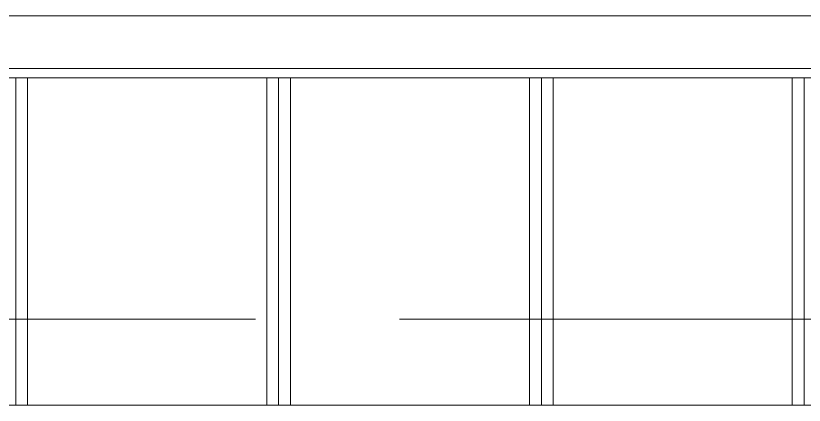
# Model space of a CAD drawing. Header units: metres. Extents: x -5.1 to 74.4, y -0.9 to 14.
# Drawn here: x 27.513 to 28.884, y 9.15 to 9.828 of the extents above; entities that cross this region are included whole.
import ezdxf

# ---------------------------------------------------------------- set-up
doc = ezdxf.new("R2010")
doc.units = ezdxf.units.M
doc.linetypes.add('Center', pattern=[2, 0.5, -0.25, 1, -0.25])
for name, color, linetype, lineweight in [('1', 7, 'Continuous', 18), ('A LARGUEROS', 7, 'Continuous', 9), ('A-NIVELES LINEA_', 7, 'Continuous', 18)]:
    doc.layers.add(name, color=color, linetype=linetype, lineweight=lineweight)

# ---------------------------------------------------------------- blocks, each defined once
blk = doc.blocks.new('MontenC-Calibre14-GMI 1 - MONTEN _C_ 10_ CAL14-1479441-CORTE TRANSVERSAL 2-2_')
at = {"layer": 'A LARGUEROS', "color": 8, "lineweight": 5, "true_color": 0x808080}
blk.add_line((-0.1442, 9.8278), (10.2185, 9.8278), dxfattribs=at)
blk = doc.blocks.new('MontenDobleC-Espalda-Calibre14-GMI - MONTEN DBL _C_ 12_ CAL14-1582819-CORTE TRANSVERSAL 2-2_')
at = {"layer": 'A LARGUEROS', "color": 8, "lineweight": 5, "true_color": 0x808080}
for p, q in [((9.9014, 9.736), (0.1966, 9.736)), ((0.1966, 9.72), (9.9014, 9.72))]:
    blk.add_line(p, q, dxfattribs=at)
blk = doc.blocks.new('MontenC-Calibre14-GMI 1 - MONTEN _C_ 10_ CAL14 CON CLIPS A COLUMNA-1582797-CORTE TRANSVERSAL 2-2_')
at = {"layer": 'A LARGUEROS', "color": 8, "lineweight": 5, "true_color": 0x808080}
blk.add_line((9.8929, 9.15), (0.1739, 9.15), dxfattribs=at)

msp = doc.modelspace()

# ---------------------------------------------------------------- linework, layer by layer
at = {"layer": '1', "color": 254, "lineweight": 5, "true_color": 0xe5e5e5}
for p, q in [((27.5127, 9.15), (27.5127, 9.72)), ((27.5334, 9.72), (27.5334, 9.15)), ((27.9492, 9.72), (27.9492, 9.15)), ((27.9699, 9.15), (27.9699, 9.72)), ((27.9699, 9.72), (27.9699, 9.15)), ((27.9906, 9.72), (27.9906, 9.15)), ((28.4064, 9.72), (28.4064, 9.15)), ((28.4271, 9.15), (28.4271, 9.72)), ((28.4271, 9.72), (28.4271, 9.15)), ((28.4478, 9.72), (28.4478, 9.15)), ((28.8636, 9.72), (28.8636, 9.15)), ((28.8843, 9.72), (28.8843, 9.15))]:
    msp.add_line(p, q, dxfattribs=at)
at = {"layer": 'A-NIVELES LINEA_', "linetype": 'Center'}
msp.add_line((15.43, 9.3), (29.7687, 9.3), dxfattribs=at)

# ---------------------------------------------------------------- block references
at = {"layer": 'A LARGUEROS', "color": 8, "lineweight": 5, "true_color": 0x808080}
for name in ['MontenC-Calibre14-GMI 1 - MONTEN _C_ 10_ CAL14-1479441-CORTE TRANSVERSAL 2-2_', 'MontenDobleC-Espalda-Calibre14-GMI - MONTEN DBL _C_ 12_ CAL14-1582819-CORTE TRANSVERSAL 2-2_', 'MontenC-Calibre14-GMI 1 - MONTEN _C_ 10_ CAL14 CON CLIPS A COLUMNA-1582797-CORTE TRANSVERSAL 2-2_']:
    msp.add_blockref(name, (19.5684, 0), dxfattribs=at)

doc.saveas('drawing.dxf')
